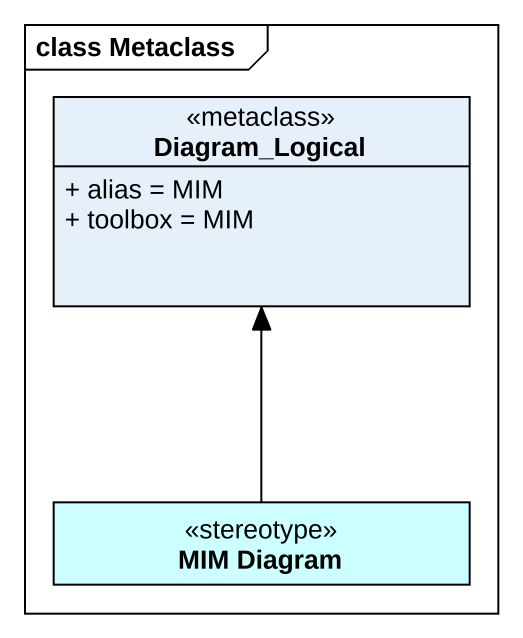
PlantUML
@startuml
mainframe class Metaclass
hide circle
hide empty members
skinparam classAttributeIconSize 0
class Diagram_Logical <<metaclass>> {
  + alias = MIM
  + toolbox = MIM
}
class "MIM Diagram" as MIM_Diagram <<stereotype>> #CCFFFF
MIM_Diagram -up-> Diagram_Logical
@enduml
